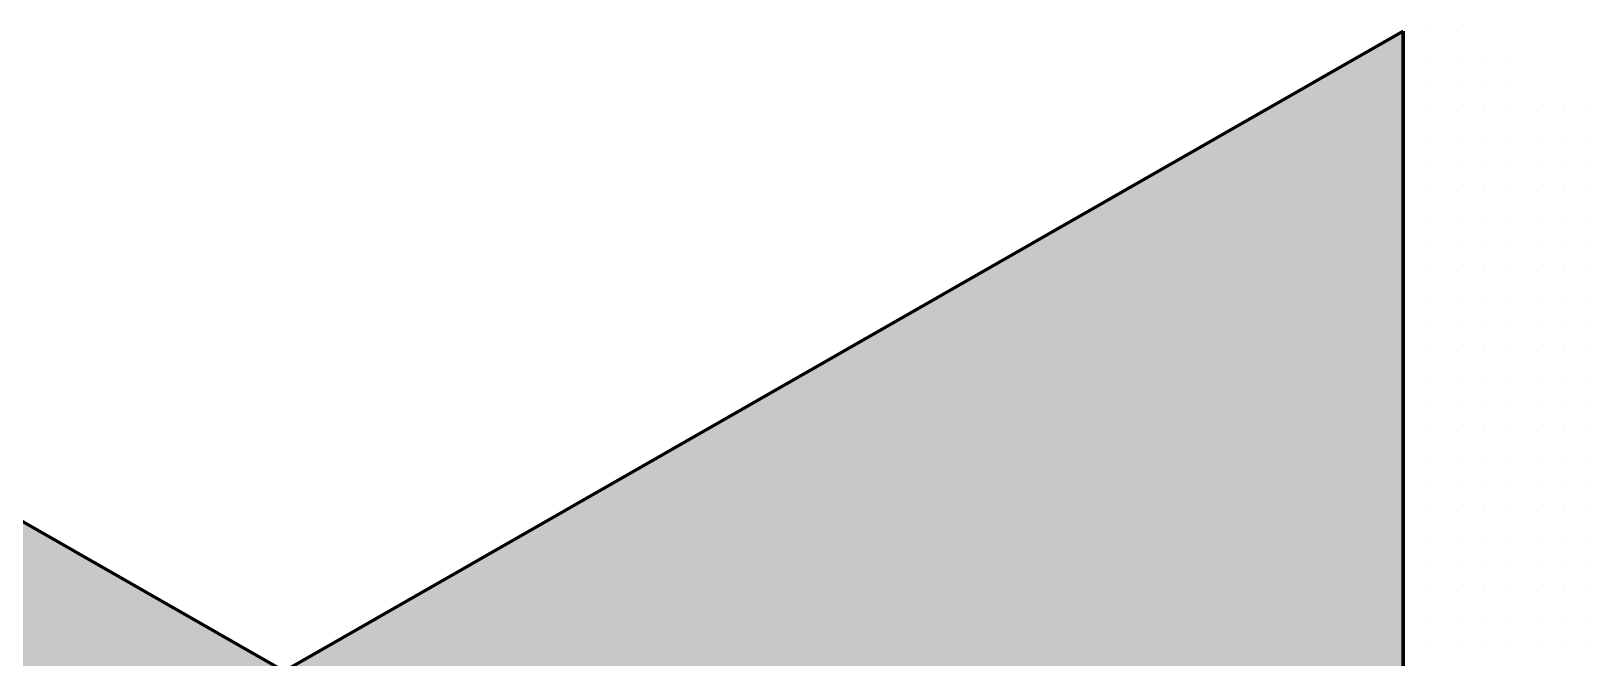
# Model space of a CAD drawing. Header units: inches. Extents: x 1 to 529, y -1 to 335.
# Drawn here: x 416.167 to 420.067, y 29.033 to 30.6 of the extents above; entities that cross this region are included whole.
import ezdxf

# ---------------------------------------------------------------- set-up
doc = ezdxf.new("R2010")
doc.units = ezdxf.units.IN
doc.layers.add('H', color=7, linetype='CONTINUOUS', lineweight=100)
doc.layers.add('P', color=250, linetype='CONTINUOUS', lineweight=100)

msp = doc.modelspace()

# ---------------------------------------------------------------- hatches: boundary and pattern name
at = {"layer": 'H', "linetype": 'CONTINUOUS'}
for points in [[(414, 30.6), (416.8, 29), (414, 29)], [(419.6, 30.6), (419.6, 29), (416.8, 29)]]:
    msp.add_hatch(color=0, dxfattribs=at).paths.add_polyline_path(points)

# ---------------------------------------------------------------- linework, layer by layer
at = {"layer": 'P', "color": 0, "linetype": 'CONTINUOUS'}
for points in [[(414, 30.6), (416.8, 29), (414, 29), (414, 30.6)], [(419.6, 30.6), (419.6, 29), (416.8, 29), (419.6, 30.6)], [(419.6667, 30.6), (419.6667, 30.6)], [(419.6667, 30.6), (419.6667, 30.6)], [(419.7333, 30.6), (419.7333, 30.6)], [(419.7333, 30.6), (419.7333, 30.6)], [(419.6667, 30.5333), (419.6667, 30.5333)], [(419.6667, 30.5333), (419.6667, 30.5333)], [(419.6667, 30.5333), (419.6667, 30.5333)], [(419.7333, 30.5333), (419.7333, 30.5333)], [(419.7333, 30.5333), (419.7333, 30.5333)], [(419.7333, 30.5333), (419.7333, 30.5333)], [(419.8, 30.5333), (419.8, 30.5333)], [(419.8, 30.5333), (419.8, 30.5333)], [(419.8, 30.5333), (419.8, 30.5333)], [(419.8667, 30.5333), (419.8667, 30.5333)], [(419.6667, 30.4667), (419.6667, 30.4667)], [(419.6667, 30.4667), (419.6667, 30.4667)], [(419.6667, 30.4667), (419.6667, 30.4667)], [(419.7333, 30.4667), (419.7333, 30.4667)], [(419.7333, 30.4667), (419.7333, 30.4667)], [(419.7333, 30.4667), (419.7333, 30.4667)], [(419.8, 30.4667), (419.8, 30.4667)], [(419.8, 30.4667), (419.8, 30.4667)], [(419.8, 30.4667), (419.8, 30.4667)], [(419.8667, 30.4667), (419.8667, 30.4667)], [(419.8667, 30.4667), (419.8667, 30.4667)], [(419.8667, 30.4667), (419.8667, 30.4667)], [(419.8667, 30.4667), (419.8667, 30.4667)], [(419.8667, 30.4667), (419.8667, 30.4667)], [(419.6667, 30.4), (419.6667, 30.4)], [(419.6667, 30.4), (419.6667, 30.4)], [(419.6667, 30.4), (419.6667, 30.4)], [(419.6667, 30.4), (419.6667, 30.4)], [(419.6667, 30.4), (419.6667, 30.4)], [(419.6667, 30.4), (419.6667, 30.4)], [(419.7333, 30.4), (419.7333, 30.4)], [(419.7333, 30.4), (419.7333, 30.4)], [(419.7333, 30.4), (419.7333, 30.4)], [(419.7333, 30.4), (419.7333, 30.4)], [(419.7333, 30.4), (419.7333, 30.4)], [(419.7333, 30.4), (419.7333, 30.4)], [(419.8, 30.4), (419.8, 30.4)], [(419.8, 30.4), (419.8, 30.4)], [(419.8, 30.4), (419.8, 30.4)], [(419.8, 30.4), (419.8, 30.4)], [(419.8, 30.4), (419.8, 30.4)], [(419.8, 30.4), (419.8, 30.4)], [(419.8667, 30.4), (419.8667, 30.4)], [(419.8667, 30.4), (419.8667, 30.4)], [(419.8667, 30.4), (419.8667, 30.4)], [(419.8667, 30.4), (419.8667, 30.4)], [(419.8667, 30.4), (419.8667, 30.4)], [(419.8667, 30.4), (419.8667, 30.4)], [(419.8667, 30.4), (419.8667, 30.4)], [(419.8667, 30.4), (419.8667, 30.4)], [(419.8667, 30.4), (419.8667, 30.4)], [(419.8667, 30.4), (419.8667, 30.4)], [(419.8667, 30.4), (419.8667, 30.4)], [(419.8667, 30.4), (419.8667, 30.4)], [(419.9333, 30.4), (419.9333, 30.4)], [(419.9333, 30.4), (419.9333, 30.4)], [(419.9333, 30.4), (419.9333, 30.4)], [(419.9333, 30.4), (419.9333, 30.4)], [(419.9333, 30.4), (419.9333, 30.4)], [(419.9333, 30.4), (419.9333, 30.4)], [(420, 30.4), (420, 30.4)], [(420, 30.4), (420, 30.4)], [(420, 30.4), (420, 30.4)], [(420, 30.4), (420, 30.4)], [(420, 30.4), (420, 30.4)], [(420, 30.4), (420, 30.4)], [(420, 30.4), (420, 30.4)], [(420, 30.4), (420, 30.4)], [(420.0667, 30.4), (420.0667, 30.4)], [(419.6667, 30.3333), (419.6667, 30.3333)], [(419.6667, 30.3333), (419.6667, 30.3333)], [(419.6667, 30.3333), (419.6667, 30.3333)], [(419.7333, 30.3333), (419.7333, 30.3333)], [(419.7333, 30.3333), (419.7333, 30.3333)], [(419.7333, 30.3333), (419.7333, 30.3333)], [(419.8, 30.3333), (419.8, 30.3333)], [(419.8, 30.3333), (419.8, 30.3333)], [(419.8, 30.3333), (419.8, 30.3333)], [(419.8667, 30.3333), (419.8667, 30.3333)], [(419.8667, 30.3333), (419.8667, 30.3333)], [(419.8667, 30.3333), (419.8667, 30.3333)], [(419.8667, 30.3333), (419.8667, 30.3333)], [(419.8667, 30.3333), (419.8667, 30.3333)], [(419.8667, 30.3333), (419.8667, 30.3333)], [(419.8667, 30.3333), (419.8667, 30.3333)], [(419.9333, 30.3333), (419.9333, 30.3333)], [(419.9333, 30.3333), (419.9333, 30.3333)], [(419.9333, 30.3333), (419.9333, 30.3333)], [(420, 30.3333), (420, 30.3333)], [(420, 30.3333), (420, 30.3333)], [(420, 30.3333), (420, 30.3333)], [(420, 30.3333), (420, 30.3333)], [(420, 30.3333), (420, 30.3333)], [(420, 30.3333), (420, 30.3333)], [(420.0667, 30.3333), (420.0667, 30.3333)], [(420.0667, 30.3333), (420.0667, 30.3333)], [(420.0667, 30.3333), (420.0667, 30.3333)], [(419.6667, 30.2667), (419.6667, 30.2667)], [(419.6667, 30.2667), (419.6667, 30.2667)], [(419.6667, 30.2667), (419.6667, 30.2667)], [(419.6667, 30.2667), (419.6667, 30.2667)], [(419.6667, 30.2667), (419.6667, 30.2667)], [(419.6667, 30.2667), (419.6667, 30.2667)], [(419.6667, 30.2667), (419.6667, 30.2667)], [(419.7333, 30.2667), (419.7333, 30.2667)], [(419.7333, 30.2667), (419.7333, 30.2667)], [(419.7333, 30.2667), (419.7333, 30.2667)], [(419.7333, 30.2667), (419.7333, 30.2667)], [(419.7333, 30.2667), (419.7333, 30.2667)], [(419.7333, 30.2667), (419.7333, 30.2667)], [(419.7333, 30.2667), (419.7333, 30.2667)], [(419.8, 30.2667), (419.8, 30.2667)], [(419.8, 30.2667), (419.8, 30.2667)], [(419.8, 30.2667), (419.8, 30.2667)], [(419.8, 30.2667), (419.8, 30.2667)], [(419.8, 30.2667), (419.8, 30.2667)], [(419.8, 30.2667), (419.8, 30.2667)], [(419.8, 30.2667), (419.8, 30.2667)], [(419.8667, 30.2667), (419.8667, 30.2667)], [(419.8667, 30.2667), (419.8667, 30.2667)], [(419.8667, 30.2667), (419.8667, 30.2667)], [(419.8667, 30.2667), (419.8667, 30.2667)], [(419.8667, 30.2667), (419.8667, 30.2667)], [(419.8667, 30.2667), (419.8667, 30.2667)], [(419.8667, 30.2667), (419.8667, 30.2667)], [(419.8667, 30.2667), (419.8667, 30.2667)], [(419.8667, 30.2667), (419.8667, 30.2667)], [(419.8667, 30.2667), (419.8667, 30.2667)], [(419.8667, 30.2667), (419.8667, 30.2667)], [(419.8667, 30.2667), (419.8667, 30.2667)], [(419.8667, 30.2667), (419.8667, 30.2667)], [(419.8667, 30.2667), (419.8667, 30.2667)], [(419.9333, 30.2667), (419.9333, 30.2667)], [(419.9333, 30.2667), (419.9333, 30.2667)], [(419.9333, 30.2667), (419.9333, 30.2667)], [(419.9333, 30.2667), (419.9333, 30.2667)], [(419.9333, 30.2667), (419.9333, 30.2667)], [(419.9333, 30.2667), (419.9333, 30.2667)], [(419.9333, 30.2667), (419.9333, 30.2667)], [(420, 30.2667), (420, 30.2667)], [(420, 30.2667), (420, 30.2667)], [(420, 30.2667), (420, 30.2667)], [(420, 30.2667), (420, 30.2667)], [(420, 30.2667), (420, 30.2667)], [(420, 30.2667), (420, 30.2667)], [(420, 30.2667), (420, 30.2667)], [(420, 30.2667), (420, 30.2667)], [(420, 30.2667), (420, 30.2667)], [(420, 30.2667), (420, 30.2667)], [(420, 30.2667), (420, 30.2667)], [(420, 30.2667), (420, 30.2667)], [(420, 30.2667), (420, 30.2667)], [(420, 30.2667), (420, 30.2667)], [(420.0667, 30.2667), (420.0667, 30.2667)], [(420.0667, 30.2667), (420.0667, 30.2667)], [(420.0667, 30.2667), (420.0667, 30.2667)], [(420.0667, 30.2667), (420.0667, 30.2667)], [(420.0667, 30.2667), (420.0667, 30.2667)], [(420.0667, 30.2667), (420.0667, 30.2667)], [(420.0667, 30.2667), (420.0667, 30.2667)], [(419.6667, 30.2), (419.6667, 30.2)], [(419.6667, 30.2), (419.6667, 30.2)], [(419.6667, 30.2), (419.6667, 30.2)], [(419.7333, 30.2), (419.7333, 30.2)], [(419.7333, 30.2), (419.7333, 30.2)], [(419.7333, 30.2), (419.7333, 30.2)], [(419.8, 30.2), (419.8, 30.2)], [(419.8, 30.2), (419.8, 30.2)], [(419.8, 30.2), (419.8, 30.2)], [(419.8667, 30.2), (419.8667, 30.2)], [(419.8667, 30.2), (419.8667, 30.2)], [(419.8667, 30.2), (419.8667, 30.2)], [(419.8667, 30.2), (419.8667, 30.2)], [(419.8667, 30.2), (419.8667, 30.2)], [(419.8667, 30.2), (419.8667, 30.2)], [(419.9333, 30.2), (419.9333, 30.2)], [(419.9333, 30.2), (419.9333, 30.2)], [(419.9333, 30.2), (419.9333, 30.2)], [(420, 30.2), (420, 30.2)], [(420, 30.2), (420, 30.2)], [(420, 30.2), (420, 30.2)], [(420, 30.2), (420, 30.2)], [(420, 30.2), (420, 30.2)], [(420, 30.2), (420, 30.2)], [(420.0667, 30.2), (420.0667, 30.2)], [(420.0667, 30.2), (420.0667, 30.2)], [(420.0667, 30.2), (420.0667, 30.2)], [(419.6667, 30.1333), (419.6667, 30.1333)], [(419.6667, 30.1333), (419.6667, 30.1333)], [(419.6667, 30.1333), (419.6667, 30.1333)], [(419.7333, 30.1333), (419.7333, 30.1333)], [(419.7333, 30.1333), (419.7333, 30.1333)], [(419.7333, 30.1333), (419.7333, 30.1333)], [(419.8, 30.1333), (419.8, 30.1333)], [(419.8, 30.1333), (419.8, 30.1333)], [(419.8, 30.1333), (419.8, 30.1333)], [(419.8667, 30.1333), (419.8667, 30.1333)], [(419.8667, 30.1333), (419.8667, 30.1333)], [(419.8667, 30.1333), (419.8667, 30.1333)], [(419.8667, 30.1333), (419.8667, 30.1333)], [(419.8667, 30.1333), (419.8667, 30.1333)], [(419.8667, 30.1333), (419.8667, 30.1333)], [(419.9333, 30.1333), (419.9333, 30.1333)], [(419.9333, 30.1333), (419.9333, 30.1333)], [(419.9333, 30.1333), (419.9333, 30.1333)], [(420, 30.1333), (420, 30.1333)], [(420, 30.1333), (420, 30.1333)], [(420, 30.1333), (420, 30.1333)], [(420, 30.1333), (420, 30.1333)], [(420, 30.1333), (420, 30.1333)], [(420, 30.1333), (420, 30.1333)], [(420.0667, 30.1333), (420.0667, 30.1333)], [(420.0667, 30.1333), (420.0667, 30.1333)], [(420.0667, 30.1333), (420.0667, 30.1333)], [(419.6667, 30.0667), (419.6667, 30.0667)], [(419.6667, 30.0667), (419.6667, 30.0667)], [(419.6667, 30.0667), (419.6667, 30.0667)], [(419.6667, 30.0667), (419.6667, 30.0667)], [(419.6667, 30.0667), (419.6667, 30.0667)], [(419.6667, 30.0667), (419.6667, 30.0667)], [(419.7333, 30.0667), (419.7333, 30.0667)], [(419.7333, 30.0667), (419.7333, 30.0667)], [(419.7333, 30.0667), (419.7333, 30.0667)], [(419.7333, 30.0667), (419.7333, 30.0667)], [(419.7333, 30.0667), (419.7333, 30.0667)], [(419.7333, 30.0667), (419.7333, 30.0667)], [(419.8, 30.0667), (419.8, 30.0667)], [(419.8, 30.0667), (419.8, 30.0667)], [(419.8, 30.0667), (419.8, 30.0667)], [(419.8, 30.0667), (419.8, 30.0667)], [(419.8, 30.0667), (419.8, 30.0667)], [(419.8, 30.0667), (419.8, 30.0667)], [(419.8667, 30.0667), (419.8667, 30.0667)], [(419.8667, 30.0667), (419.8667, 30.0667)], [(419.8667, 30.0667), (419.8667, 30.0667)], [(419.8667, 30.0667), (419.8667, 30.0667)], [(419.8667, 30.0667), (419.8667, 30.0667)], [(419.8667, 30.0667), (419.8667, 30.0667)], [(419.8667, 30.0667), (419.8667, 30.0667)], [(419.8667, 30.0667), (419.8667, 30.0667)], [(419.8667, 30.0667), (419.8667, 30.0667)], [(419.8667, 30.0667), (419.8667, 30.0667)], [(419.8667, 30.0667), (419.8667, 30.0667)], [(419.8667, 30.0667), (419.8667, 30.0667)], [(419.9333, 30.0667), (419.9333, 30.0667)], [(419.9333, 30.0667), (419.9333, 30.0667)], [(419.9333, 30.0667), (419.9333, 30.0667)], [(419.9333, 30.0667), (419.9333, 30.0667)], [(419.9333, 30.0667), (419.9333, 30.0667)], [(419.9333, 30.0667), (419.9333, 30.0667)], [(420, 30.0667), (420, 30.0667)], [(420, 30.0667), (420, 30.0667)], [(420, 30.0667), (420, 30.0667)], [(420, 30.0667), (420, 30.0667)], [(420, 30.0667), (420, 30.0667)], [(420, 30.0667), (420, 30.0667)], [(420, 30.0667), (420, 30.0667)], [(420, 30.0667), (420, 30.0667)], [(420, 30.0667), (420, 30.0667)], [(420, 30.0667), (420, 30.0667)], [(420, 30.0667), (420, 30.0667)], [(420, 30.0667), (420, 30.0667)], [(420.0667, 30.0667), (420.0667, 30.0667)], [(420.0667, 30.0667), (420.0667, 30.0667)], [(420.0667, 30.0667), (420.0667, 30.0667)], [(420.0667, 30.0667), (420.0667, 30.0667)], [(420.0667, 30.0667), (420.0667, 30.0667)], [(420.0667, 30.0667), (420.0667, 30.0667)], [(419.6667, 30), (419.6667, 30)], [(419.6667, 30), (419.6667, 30)], [(419.6667, 30), (419.6667, 30)], [(419.7333, 30), (419.7333, 30)], [(419.7333, 30), (419.7333, 30)], [(419.7333, 30), (419.7333, 30)], [(419.8, 30), (419.8, 30)], [(419.8, 30), (419.8, 30)], [(419.8, 30), (419.8, 30)], [(419.8667, 30), (419.8667, 30)], [(419.8667, 30), (419.8667, 30)], [(419.8667, 30), (419.8667, 30)], [(419.8667, 30), (419.8667, 30)], [(419.8667, 30), (419.8667, 30)], [(419.8667, 30), (419.8667, 30)], [(419.9333, 30), (419.9333, 30)], [(419.9333, 30), (419.9333, 30)], [(419.9333, 30), (419.9333, 30)], [(420, 30), (420, 30)], [(420, 30), (420, 30)], [(420, 30), (420, 30)], [(420, 30), (420, 30)], [(420, 30), (420, 30)], [(420, 30), (420, 30)], [(420.0667, 30), (420.0667, 30)], [(420.0667, 30), (420.0667, 30)], [(420.0667, 30), (420.0667, 30)], [(419.6667, 29.9333), (419.6667, 29.9333)], [(419.6667, 29.9333), (419.6667, 29.9333)], [(419.6667, 29.9333), (419.6667, 29.9333)], [(419.6667, 29.9333), (419.6667, 29.9333)], [(419.6667, 29.9333), (419.6667, 29.9333)], [(419.6667, 29.9333), (419.6667, 29.9333)], [(419.6667, 29.9333), (419.6667, 29.9333)], [(419.7333, 29.9333), (419.7333, 29.9333)], [(419.7333, 29.9333), (419.7333, 29.9333)], [(419.7333, 29.9333), (419.7333, 29.9333)], [(419.7333, 29.9333), (419.7333, 29.9333)], [(419.7333, 29.9333), (419.7333, 29.9333)], [(419.7333, 29.9333), (419.7333, 29.9333)], [(419.7333, 29.9333), (419.7333, 29.9333)], [(419.8, 29.9333), (419.8, 29.9333)], [(419.8, 29.9333), (419.8, 29.9333)], [(419.8, 29.9333), (419.8, 29.9333)], [(419.8, 29.9333), (419.8, 29.9333)], [(419.8, 29.9333), (419.8, 29.9333)], [(419.8, 29.9333), (419.8, 29.9333)], [(419.8, 29.9333), (419.8, 29.9333)], [(419.8667, 29.9333), (419.8667, 29.9333)], [(419.8667, 29.9333), (419.8667, 29.9333)], [(419.8667, 29.9333), (419.8667, 29.9333)], [(419.8667, 29.9333), (419.8667, 29.9333)], [(419.8667, 29.9333), (419.8667, 29.9333)], [(419.8667, 29.9333), (419.8667, 29.9333)], [(419.8667, 29.9333), (419.8667, 29.9333)], [(419.8667, 29.9333), (419.8667, 29.9333)], [(419.8667, 29.9333), (419.8667, 29.9333)], [(419.8667, 29.9333), (419.8667, 29.9333)], [(419.8667, 29.9333), (419.8667, 29.9333)], [(419.8667, 29.9333), (419.8667, 29.9333)], [(419.8667, 29.9333), (419.8667, 29.9333)], [(419.8667, 29.9333), (419.8667, 29.9333)], [(419.9333, 29.9333), (419.9333, 29.9333)], [(419.9333, 29.9333), (419.9333, 29.9333)], [(419.9333, 29.9333), (419.9333, 29.9333)], [(419.9333, 29.9333), (419.9333, 29.9333)], [(419.9333, 29.9333), (419.9333, 29.9333)], [(419.9333, 29.9333), (419.9333, 29.9333)], [(419.9333, 29.9333), (419.9333, 29.9333)], [(420, 29.9333), (420, 29.9333)], [(420, 29.9333), (420, 29.9333)], [(420, 29.9333), (420, 29.9333)], [(420, 29.9333), (420, 29.9333)], [(420, 29.9333), (420, 29.9333)], [(420, 29.9333), (420, 29.9333)], [(420, 29.9333), (420, 29.9333)], [(420, 29.9333), (420, 29.9333)], [(420, 29.9333), (420, 29.9333)], [(420, 29.9333), (420, 29.9333)], [(420, 29.9333), (420, 29.9333)], [(420, 29.9333), (420, 29.9333)], [(420, 29.9333), (420, 29.9333)], [(420, 29.9333), (420, 29.9333)], [(420.0667, 29.9333), (420.0667, 29.9333)], [(420.0667, 29.9333), (420.0667, 29.9333)], [(420.0667, 29.9333), (420.0667, 29.9333)], [(420.0667, 29.9333), (420.0667, 29.9333)], [(420.0667, 29.9333), (420.0667, 29.9333)], [(420.0667, 29.9333), (420.0667, 29.9333)], [(420.0667, 29.9333), (420.0667, 29.9333)], [(419.6667, 29.8667), (419.6667, 29.8667)], [(419.6667, 29.8667), (419.6667, 29.8667)], [(419.6667, 29.8667), (419.6667, 29.8667)], [(419.7333, 29.8667), (419.7333, 29.8667)], [(419.7333, 29.8667), (419.7333, 29.8667)], [(419.7333, 29.8667), (419.7333, 29.8667)], [(419.8, 29.8667), (419.8, 29.8667)], [(419.8, 29.8667), (419.8, 29.8667)], [(419.8, 29.8667), (419.8, 29.8667)], [(419.8667, 29.8667), (419.8667, 29.8667)], [(419.8667, 29.8667), (419.8667, 29.8667)], [(419.8667, 29.8667), (419.8667, 29.8667)], [(419.8667, 29.8667), (419.8667, 29.8667)], [(419.8667, 29.8667), (419.8667, 29.8667)], [(419.8667, 29.8667), (419.8667, 29.8667)], [(419.9333, 29.8667), (419.9333, 29.8667)], [(419.9333, 29.8667), (419.9333, 29.8667)], [(419.9333, 29.8667), (419.9333, 29.8667)], [(420, 29.8667), (420, 29.8667)], [(420, 29.8667), (420, 29.8667)], [(420, 29.8667), (420, 29.8667)], [(420, 29.8667), (420, 29.8667)], [(420, 29.8667), (420, 29.8667)], [(420, 29.8667), (420, 29.8667)], [(420.0667, 29.8667), (420.0667, 29.8667)], [(420.0667, 29.8667), (420.0667, 29.8667)], [(420.0667, 29.8667), (420.0667, 29.8667)], [(419.6667, 29.8), (419.6667, 29.8)], [(419.6667, 29.8), (419.6667, 29.8)], [(419.6667, 29.8), (419.6667, 29.8)], [(419.7333, 29.8), (419.7333, 29.8)], [(419.7333, 29.8), (419.7333, 29.8)], [(419.7333, 29.8), (419.7333, 29.8)], [(419.8, 29.8), (419.8, 29.8)], [(419.8, 29.8), (419.8, 29.8)], [(419.8, 29.8), (419.8, 29.8)], [(419.8667, 29.8), (419.8667, 29.8)], [(419.8667, 29.8), (419.8667, 29.8)], [(419.8667, 29.8), (419.8667, 29.8)], [(419.8667, 29.8), (419.8667, 29.8)], [(419.8667, 29.8), (419.8667, 29.8)], [(419.8667, 29.8), (419.8667, 29.8)], [(419.9333, 29.8), (419.9333, 29.8)], [(419.9333, 29.8), (419.9333, 29.8)], [(419.9333, 29.8), (419.9333, 29.8)], [(420, 29.8), (420, 29.8)], [(420, 29.8), (420, 29.8)], [(420, 29.8), (420, 29.8)], [(420, 29.8), (420, 29.8)], [(420, 29.8), (420, 29.8)], [(420, 29.8), (420, 29.8)], [(420.0667, 29.8), (420.0667, 29.8)], [(420.0667, 29.8), (420.0667, 29.8)], [(420.0667, 29.8), (420.0667, 29.8)], [(419.6667, 29.7333), (419.6667, 29.7333)], [(419.6667, 29.7333), (419.6667, 29.7333)], [(419.6667, 29.7333), (419.6667, 29.7333)], [(419.6667, 29.7333), (419.6667, 29.7333)], [(419.6667, 29.7333), (419.6667, 29.7333)], [(419.6667, 29.7333), (419.6667, 29.7333)], [(419.7333, 29.7333), (419.7333, 29.7333)], [(419.7333, 29.7333), (419.7333, 29.7333)], [(419.7333, 29.7333), (419.7333, 29.7333)], [(419.7333, 29.7333), (419.7333, 29.7333)], [(419.7333, 29.7333), (419.7333, 29.7333)], [(419.7333, 29.7333), (419.7333, 29.7333)], [(419.8, 29.7333), (419.8, 29.7333)], [(419.8, 29.7333), (419.8, 29.7333)], [(419.8, 29.7333), (419.8, 29.7333)], [(419.8, 29.7333), (419.8, 29.7333)], [(419.8, 29.7333), (419.8, 29.7333)], [(419.8, 29.7333), (419.8, 29.7333)], [(419.8667, 29.7333), (419.8667, 29.7333)], [(419.8667, 29.7333), (419.8667, 29.7333)], [(419.8667, 29.7333), (419.8667, 29.7333)], [(419.8667, 29.7333), (419.8667, 29.7333)], [(419.8667, 29.7333), (419.8667, 29.7333)], [(419.8667, 29.7333), (419.8667, 29.7333)], [(419.8667, 29.7333), (419.8667, 29.7333)], [(419.8667, 29.7333), (419.8667, 29.7333)], [(419.8667, 29.7333), (419.8667, 29.7333)], [(419.8667, 29.7333), (419.8667, 29.7333)], [(419.8667, 29.7333), (419.8667, 29.7333)], [(419.8667, 29.7333), (419.8667, 29.7333)], [(419.9333, 29.7333), (419.9333, 29.7333)], [(419.9333, 29.7333), (419.9333, 29.7333)], [(419.9333, 29.7333), (419.9333, 29.7333)], [(419.9333, 29.7333), (419.9333, 29.7333)], [(419.9333, 29.7333), (419.9333, 29.7333)], [(419.9333, 29.7333), (419.9333, 29.7333)], [(420, 29.7333), (420, 29.7333)], [(420, 29.7333), (420, 29.7333)], [(420, 29.7333), (420, 29.7333)], [(420, 29.7333), (420, 29.7333)], [(420, 29.7333), (420, 29.7333)], [(420, 29.7333), (420, 29.7333)], [(420, 29.7333), (420, 29.7333)], [(420, 29.7333), (420, 29.7333)], [(420, 29.7333), (420, 29.7333)], [(420, 29.7333), (420, 29.7333)], [(420, 29.7333), (420, 29.7333)], [(420, 29.7333), (420, 29.7333)], [(420.0667, 29.7333), (420.0667, 29.7333)], [(420.0667, 29.7333), (420.0667, 29.7333)], [(420.0667, 29.7333), (420.0667, 29.7333)], [(420.0667, 29.7333), (420.0667, 29.7333)], [(420.0667, 29.7333), (420.0667, 29.7333)], [(420.0667, 29.7333), (420.0667, 29.7333)], [(419.6667, 29.6667), (419.6667, 29.6667)], [(419.6667, 29.6667), (419.6667, 29.6667)], [(419.6667, 29.6667), (419.6667, 29.6667)], [(419.7333, 29.6667), (419.7333, 29.6667)], [(419.7333, 29.6667), (419.7333, 29.6667)], [(419.7333, 29.6667), (419.7333, 29.6667)], [(419.8, 29.6667), (419.8, 29.6667)], [(419.8, 29.6667), (419.8, 29.6667)], [(419.8, 29.6667), (419.8, 29.6667)], [(419.8667, 29.6667), (419.8667, 29.6667)], [(419.8667, 29.6667), (419.8667, 29.6667)], [(419.8667, 29.6667), (419.8667, 29.6667)], [(419.8667, 29.6667), (419.8667, 29.6667)], [(419.8667, 29.6667), (419.8667, 29.6667)], [(419.8667, 29.6667), (419.8667, 29.6667)], [(419.9333, 29.6667), (419.9333, 29.6667)], [(419.9333, 29.6667), (419.9333, 29.6667)], [(419.9333, 29.6667), (419.9333, 29.6667)], [(420, 29.6667), (420, 29.6667)], [(420, 29.6667), (420, 29.6667)], [(420, 29.6667), (420, 29.6667)], [(420, 29.6667), (420, 29.6667)], [(420, 29.6667), (420, 29.6667)], [(420, 29.6667), (420, 29.6667)], [(420.0667, 29.6667), (420.0667, 29.6667)], [(420.0667, 29.6667), (420.0667, 29.6667)], [(420.0667, 29.6667), (420.0667, 29.6667)], [(419.6667, 29.6), (419.6667, 29.6)], [(419.6667, 29.6), (419.6667, 29.6)], [(419.6667, 29.6), (419.6667, 29.6)], [(419.6667, 29.6), (419.6667, 29.6)], [(419.6667, 29.6), (419.6667, 29.6)], [(419.6667, 29.6), (419.6667, 29.6)], [(419.7333, 29.6), (419.7333, 29.6)], [(419.7333, 29.6), (419.7333, 29.6)], [(419.7333, 29.6), (419.7333, 29.6)], [(419.7333, 29.6), (419.7333, 29.6)], [(419.7333, 29.6), (419.7333, 29.6)], [(419.7333, 29.6), (419.7333, 29.6)], [(419.8, 29.6), (419.8, 29.6)], [(419.8, 29.6), (419.8, 29.6)], [(419.8, 29.6), (419.8, 29.6)], [(419.8, 29.6), (419.8, 29.6)], [(419.8, 29.6), (419.8, 29.6)], [(419.8, 29.6), (419.8, 29.6)], [(419.8667, 29.6), (419.8667, 29.6)], [(419.8667, 29.6), (419.8667, 29.6)], [(419.8667, 29.6), (419.8667, 29.6)], [(419.8667, 29.6), (419.8667, 29.6)], [(419.8667, 29.6), (419.8667, 29.6)], [(419.8667, 29.6), (419.8667, 29.6)], [(419.8667, 29.6), (419.8667, 29.6)], [(419.8667, 29.6), (419.8667, 29.6)], [(419.8667, 29.6), (419.8667, 29.6)], [(419.8667, 29.6), (419.8667, 29.6)], [(419.8667, 29.6), (419.8667, 29.6)], [(419.8667, 29.6), (419.8667, 29.6)], [(419.9333, 29.6), (419.9333, 29.6)], [(419.9333, 29.6), (419.9333, 29.6)], [(419.9333, 29.6), (419.9333, 29.6)], [(419.9333, 29.6), (419.9333, 29.6)], [(419.9333, 29.6), (419.9333, 29.6)], [(419.9333, 29.6), (419.9333, 29.6)], [(420, 29.6), (420, 29.6)], [(420, 29.6), (420, 29.6)], [(420, 29.6), (420, 29.6)], [(420, 29.6), (420, 29.6)], [(420, 29.6), (420, 29.6)], [(420, 29.6), (420, 29.6)], [(420, 29.6), (420, 29.6)], [(420, 29.6), (420, 29.6)], [(420, 29.6), (420, 29.6)], [(420, 29.6), (420, 29.6)], [(420, 29.6), (420, 29.6)], [(420, 29.6), (420, 29.6)], [(420.0667, 29.6), (420.0667, 29.6)], [(420.0667, 29.6), (420.0667, 29.6)], [(420.0667, 29.6), (420.0667, 29.6)], [(420.0667, 29.6), (420.0667, 29.6)], [(420.0667, 29.6), (420.0667, 29.6)], [(420.0667, 29.6), (420.0667, 29.6)], [(419.6667, 29.5333), (419.6667, 29.5333)], [(419.6667, 29.5333), (419.6667, 29.5333)], [(419.6667, 29.5333), (419.6667, 29.5333)], [(419.6667, 29.5333), (419.6667, 29.5333)], [(419.7333, 29.5333), (419.7333, 29.5333)], [(419.7333, 29.5333), (419.7333, 29.5333)], [(419.7333, 29.5333), (419.7333, 29.5333)], [(419.7333, 29.5333), (419.7333, 29.5333)], [(419.8, 29.5333), (419.8, 29.5333)], [(419.8, 29.5333), (419.8, 29.5333)], [(419.8, 29.5333), (419.8, 29.5333)], [(419.8, 29.5333), (419.8, 29.5333)], [(419.8667, 29.5333), (419.8667, 29.5333)], [(419.8667, 29.5333), (419.8667, 29.5333)], [(419.8667, 29.5333), (419.8667, 29.5333)], [(419.8667, 29.5333), (419.8667, 29.5333)], [(419.8667, 29.5333), (419.8667, 29.5333)], [(419.8667, 29.5333), (419.8667, 29.5333)], [(419.8667, 29.5333), (419.8667, 29.5333)], [(419.8667, 29.5333), (419.8667, 29.5333)], [(419.9333, 29.5333), (419.9333, 29.5333)], [(419.9333, 29.5333), (419.9333, 29.5333)], [(419.9333, 29.5333), (419.9333, 29.5333)], [(419.9333, 29.5333), (419.9333, 29.5333)], [(420, 29.5333), (420, 29.5333)], [(420, 29.5333), (420, 29.5333)], [(420, 29.5333), (420, 29.5333)], [(420, 29.5333), (420, 29.5333)], [(420, 29.5333), (420, 29.5333)], [(420, 29.5333), (420, 29.5333)], [(420, 29.5333), (420, 29.5333)], [(420, 29.5333), (420, 29.5333)], [(420.0667, 29.5333), (420.0667, 29.5333)], [(420.0667, 29.5333), (420.0667, 29.5333)], [(420.0667, 29.5333), (420.0667, 29.5333)], [(420.0667, 29.5333), (420.0667, 29.5333)], [(419.6667, 29.4667), (419.6667, 29.4667)], [(419.6667, 29.4667), (419.6667, 29.4667)], [(419.6667, 29.4667), (419.6667, 29.4667)], [(419.7333, 29.4667), (419.7333, 29.4667)], [(419.7333, 29.4667), (419.7333, 29.4667)], [(419.7333, 29.4667), (419.7333, 29.4667)], [(419.8, 29.4667), (419.8, 29.4667)], [(419.8, 29.4667), (419.8, 29.4667)], [(419.8, 29.4667), (419.8, 29.4667)], [(419.8667, 29.4667), (419.8667, 29.4667)], [(419.8667, 29.4667), (419.8667, 29.4667)], [(419.8667, 29.4667), (419.8667, 29.4667)], [(419.8667, 29.4667), (419.8667, 29.4667)], [(419.8667, 29.4667), (419.8667, 29.4667)], [(419.8667, 29.4667), (419.8667, 29.4667)], [(419.9333, 29.4667), (419.9333, 29.4667)], [(419.9333, 29.4667), (419.9333, 29.4667)], [(419.9333, 29.4667), (419.9333, 29.4667)], [(420, 29.4667), (420, 29.4667)], [(420, 29.4667), (420, 29.4667)], [(420, 29.4667), (420, 29.4667)], [(420, 29.4667), (420, 29.4667)], [(420, 29.4667), (420, 29.4667)], [(420, 29.4667), (420, 29.4667)], [(420.0667, 29.4667), (420.0667, 29.4667)], [(420.0667, 29.4667), (420.0667, 29.4667)], [(420.0667, 29.4667), (420.0667, 29.4667)], [(419.6667, 29.4), (419.6667, 29.4)], [(419.6667, 29.4), (419.6667, 29.4)], [(419.6667, 29.4), (419.6667, 29.4)], [(419.6667, 29.4), (419.6667, 29.4)], [(419.6667, 29.4), (419.6667, 29.4)], [(419.6667, 29.4), (419.6667, 29.4)], [(419.7333, 29.4), (419.7333, 29.4)], [(419.7333, 29.4), (419.7333, 29.4)], [(419.7333, 29.4), (419.7333, 29.4)], [(419.7333, 29.4), (419.7333, 29.4)], [(419.7333, 29.4), (419.7333, 29.4)], [(419.7333, 29.4), (419.7333, 29.4)], [(419.8, 29.4), (419.8, 29.4)], [(419.8, 29.4), (419.8, 29.4)], [(419.8, 29.4), (419.8, 29.4)], [(419.8, 29.4), (419.8, 29.4)], [(419.8, 29.4), (419.8, 29.4)], [(419.8, 29.4), (419.8, 29.4)], [(419.8667, 29.4), (419.8667, 29.4)], [(419.8667, 29.4), (419.8667, 29.4)], [(419.8667, 29.4), (419.8667, 29.4)], [(419.8667, 29.4), (419.8667, 29.4)], [(419.8667, 29.4), (419.8667, 29.4)], [(419.8667, 29.4), (419.8667, 29.4)], [(419.8667, 29.4), (419.8667, 29.4)], [(419.8667, 29.4), (419.8667, 29.4)], [(419.8667, 29.4), (419.8667, 29.4)], [(419.8667, 29.4), (419.8667, 29.4)], [(419.8667, 29.4), (419.8667, 29.4)], [(419.8667, 29.4), (419.8667, 29.4)], [(419.9333, 29.4), (419.9333, 29.4)], [(419.9333, 29.4), (419.9333, 29.4)], [(419.9333, 29.4), (419.9333, 29.4)], [(419.9333, 29.4), (419.9333, 29.4)], [(419.9333, 29.4), (419.9333, 29.4)], [(419.9333, 29.4), (419.9333, 29.4)], [(420, 29.4), (420, 29.4)], [(420, 29.4), (420, 29.4)], [(420, 29.4), (420, 29.4)], [(420, 29.4), (420, 29.4)], [(420, 29.4), (420, 29.4)], [(420, 29.4), (420, 29.4)], [(420, 29.4), (420, 29.4)], [(420, 29.4), (420, 29.4)], [(420, 29.4), (420, 29.4)], [(420, 29.4), (420, 29.4)], [(420, 29.4), (420, 29.4)], [(420, 29.4), (420, 29.4)], [(420.0667, 29.4), (420.0667, 29.4)], [(420.0667, 29.4), (420.0667, 29.4)], [(420.0667, 29.4), (420.0667, 29.4)], [(420.0667, 29.4), (420.0667, 29.4)], [(420.0667, 29.4), (420.0667, 29.4)], [(420.0667, 29.4), (420.0667, 29.4)], [(419.6667, 29.3333), (419.6667, 29.3333)], [(419.6667, 29.3333), (419.6667, 29.3333)], [(419.6667, 29.3333), (419.6667, 29.3333)], [(419.7333, 29.3333), (419.7333, 29.3333)], [(419.7333, 29.3333), (419.7333, 29.3333)], [(419.7333, 29.3333), (419.7333, 29.3333)], [(419.8, 29.3333), (419.8, 29.3333)], [(419.8, 29.3333), (419.8, 29.3333)], [(419.8, 29.3333), (419.8, 29.3333)], [(419.8667, 29.3333), (419.8667, 29.3333)], [(419.8667, 29.3333), (419.8667, 29.3333)], [(419.8667, 29.3333), (419.8667, 29.3333)], [(419.8667, 29.3333), (419.8667, 29.3333)], [(419.8667, 29.3333), (419.8667, 29.3333)], [(419.8667, 29.3333), (419.8667, 29.3333)], [(419.9333, 29.3333), (419.9333, 29.3333)], [(419.9333, 29.3333), (419.9333, 29.3333)], [(419.9333, 29.3333), (419.9333, 29.3333)], [(420, 29.3333), (420, 29.3333)], [(420, 29.3333), (420, 29.3333)], [(420, 29.3333), (420, 29.3333)], [(420, 29.3333), (420, 29.3333)], [(420, 29.3333), (420, 29.3333)], [(420, 29.3333), (420, 29.3333)], [(420.0667, 29.3333), (420.0667, 29.3333)], [(420.0667, 29.3333), (420.0667, 29.3333)], [(420.0667, 29.3333), (420.0667, 29.3333)], [(419.6667, 29.2667), (419.6667, 29.2667)], [(419.6667, 29.2667), (419.6667, 29.2667)], [(419.6667, 29.2667), (419.6667, 29.2667)], [(419.7333, 29.2667), (419.7333, 29.2667)], [(419.7333, 29.2667), (419.7333, 29.2667)], [(419.7333, 29.2667), (419.7333, 29.2667)], [(419.8, 29.2667), (419.8, 29.2667)], [(419.8, 29.2667), (419.8, 29.2667)], [(419.8, 29.2667), (419.8, 29.2667)], [(419.8667, 29.2667), (419.8667, 29.2667)], [(419.8667, 29.2667), (419.8667, 29.2667)], [(419.8667, 29.2667), (419.8667, 29.2667)], [(419.8667, 29.2667), (419.8667, 29.2667)], [(419.8667, 29.2667), (419.8667, 29.2667)], [(419.8667, 29.2667), (419.8667, 29.2667)], [(419.9333, 29.2667), (419.9333, 29.2667)], [(419.9333, 29.2667), (419.9333, 29.2667)], [(419.9333, 29.2667), (419.9333, 29.2667)], [(420, 29.2667), (420, 29.2667)], [(420, 29.2667), (420, 29.2667)], [(420, 29.2667), (420, 29.2667)], [(420, 29.2667), (420, 29.2667)], [(420, 29.2667), (420, 29.2667)], [(420, 29.2667), (420, 29.2667)], [(420.0667, 29.2667), (420.0667, 29.2667)], [(420.0667, 29.2667), (420.0667, 29.2667)], [(420.0667, 29.2667), (420.0667, 29.2667)], [(419.6667, 29.2), (419.6667, 29.2)], [(419.6667, 29.2), (419.6667, 29.2)], [(419.6667, 29.2), (419.6667, 29.2)], [(419.6667, 29.2), (419.6667, 29.2)], [(419.6667, 29.2), (419.6667, 29.2)], [(419.6667, 29.2), (419.6667, 29.2)], [(419.6667, 29.2), (419.6667, 29.2)], [(419.7333, 29.2), (419.7333, 29.2)], [(419.7333, 29.2), (419.7333, 29.2)], [(419.7333, 29.2), (419.7333, 29.2)], [(419.7333, 29.2), (419.7333, 29.2)], [(419.7333, 29.2), (419.7333, 29.2)], [(419.7333, 29.2), (419.7333, 29.2)], [(419.7333, 29.2), (419.7333, 29.2)], [(419.7333, 29.2), (419.7333, 29.2)], [(419.8, 29.2), (419.8, 29.2)], [(419.8, 29.2), (419.8, 29.2)], [(419.8, 29.2), (419.8, 29.2)], [(419.8, 29.2), (419.8, 29.2)], [(419.8, 29.2), (419.8, 29.2)], [(419.8, 29.2), (419.8, 29.2)], [(419.8, 29.2), (419.8, 29.2)], [(419.8667, 29.2), (419.8667, 29.2)], [(419.8667, 29.2), (419.8667, 29.2)], [(419.8667, 29.2), (419.8667, 29.2)], [(419.8667, 29.2), (419.8667, 29.2)], [(419.8667, 29.2), (419.8667, 29.2)], [(419.8667, 29.2), (419.8667, 29.2)], [(419.8667, 29.2), (419.8667, 29.2)], [(419.8667, 29.2), (419.8667, 29.2)], [(419.8667, 29.2), (419.8667, 29.2)], [(419.8667, 29.2), (419.8667, 29.2)], [(419.8667, 29.2), (419.8667, 29.2)], [(419.8667, 29.2), (419.8667, 29.2)], [(419.8667, 29.2), (419.8667, 29.2)], [(419.8667, 29.2), (419.8667, 29.2)], [(419.9333, 29.2), (419.9333, 29.2)], [(419.9333, 29.2), (419.9333, 29.2)], [(419.9333, 29.2), (419.9333, 29.2)], [(419.9333, 29.2), (419.9333, 29.2)], [(419.9333, 29.2), (419.9333, 29.2)], [(419.9333, 29.2), (419.9333, 29.2)], [(419.9333, 29.2), (419.9333, 29.2)], [(420, 29.2), (420, 29.2)], [(420, 29.2), (420, 29.2)], [(420, 29.2), (420, 29.2)], [(420, 29.2), (420, 29.2)], [(420, 29.2), (420, 29.2)], [(420, 29.2), (420, 29.2)], [(420, 29.2), (420, 29.2)], [(420, 29.2), (420, 29.2)], [(420, 29.2), (420, 29.2)], [(420, 29.2), (420, 29.2)], [(420, 29.2), (420, 29.2)], [(420, 29.2), (420, 29.2)], [(420, 29.2), (420, 29.2)], [(420, 29.2), (420, 29.2)], [(420.0667, 29.2), (420.0667, 29.2)], [(420.0667, 29.2), (420.0667, 29.2)], [(420.0667, 29.2), (420.0667, 29.2)], [(420.0667, 29.2), (420.0667, 29.2)], [(420.0667, 29.2), (420.0667, 29.2)], [(420.0667, 29.2), (420.0667, 29.2)], [(420.0667, 29.2), (420.0667, 29.2)], [(419.6667, 29.1333), (419.6667, 29.1333)], [(419.6667, 29.1333), (419.6667, 29.1333)], [(419.6667, 29.1333), (419.6667, 29.1333)], [(419.7333, 29.1333), (419.7333, 29.1333)], [(419.7333, 29.1333), (419.7333, 29.1333)], [(419.7333, 29.1333), (419.7333, 29.1333)], [(419.8, 29.1333), (419.8, 29.1333)], [(419.8, 29.1333), (419.8, 29.1333)], [(419.8, 29.1333), (419.8, 29.1333)], [(419.8667, 29.1333), (419.8667, 29.1333)], [(419.8667, 29.1333), (419.8667, 29.1333)], [(419.8667, 29.1333), (419.8667, 29.1333)], [(419.8667, 29.1333), (419.8667, 29.1333)], [(419.8667, 29.1333), (419.8667, 29.1333)], [(419.8667, 29.1333), (419.8667, 29.1333)], [(419.9333, 29.1333), (419.9333, 29.1333)], [(419.9333, 29.1333), (419.9333, 29.1333)], [(419.9333, 29.1333), (419.9333, 29.1333)], [(419.9333, 29.1333), (419.9333, 29.1333)], [(420, 29.1333), (420, 29.1333)], [(420, 29.1333), (420, 29.1333)], [(420, 29.1333), (420, 29.1333)], [(420, 29.1333), (420, 29.1333)], [(420, 29.1333), (420, 29.1333)], [(420, 29.1333), (420, 29.1333)], [(420.0667, 29.1333), (420.0667, 29.1333)], [(420.0667, 29.1333), (420.0667, 29.1333)], [(420.0667, 29.1333), (420.0667, 29.1333)], [(419.6667, 29.0667), (419.6667, 29.0667)], [(419.6667, 29.0667), (419.6667, 29.0667)], [(419.6667, 29.0667), (419.6667, 29.0667)], [(419.6667, 29.0667), (419.6667, 29.0667)], [(419.6667, 29.0667), (419.6667, 29.0667)], [(419.6667, 29.0667), (419.6667, 29.0667)], [(419.7333, 29.0667), (419.7333, 29.0667)], [(419.7333, 29.0667), (419.7333, 29.0667)], [(419.7333, 29.0667), (419.7333, 29.0667)], [(419.7333, 29.0667), (419.7333, 29.0667)], [(419.7333, 29.0667), (419.7333, 29.0667)], [(419.7333, 29.0667), (419.7333, 29.0667)], [(419.8, 29.0667), (419.8, 29.0667)], [(419.8, 29.0667), (419.8, 29.0667)], [(419.8, 29.0667), (419.8, 29.0667)], [(419.8, 29.0667), (419.8, 29.0667)], [(419.8, 29.0667), (419.8, 29.0667)], [(419.8, 29.0667), (419.8, 29.0667)], [(419.8667, 29.0667), (419.8667, 29.0667)], [(419.8667, 29.0667), (419.8667, 29.0667)], [(419.8667, 29.0667), (419.8667, 29.0667)], [(419.8667, 29.0667), (419.8667, 29.0667)], [(419.8667, 29.0667), (419.8667, 29.0667)], [(419.8667, 29.0667), (419.8667, 29.0667)], [(419.8667, 29.0667), (419.8667, 29.0667)], [(419.8667, 29.0667), (419.8667, 29.0667)], [(419.8667, 29.0667), (419.8667, 29.0667)], [(419.8667, 29.0667), (419.8667, 29.0667)], [(419.8667, 29.0667), (419.8667, 29.0667)], [(419.8667, 29.0667), (419.8667, 29.0667)], [(419.9333, 29.0667), (419.9333, 29.0667)], [(419.9333, 29.0667), (419.9333, 29.0667)], [(419.9333, 29.0667), (419.9333, 29.0667)], [(419.9333, 29.0667), (419.9333, 29.0667)], [(419.9333, 29.0667), (419.9333, 29.0667)], [(419.9333, 29.0667), (419.9333, 29.0667)], [(419.9333, 29.0667), (419.9333, 29.0667)], [(420, 29.0667), (420, 29.0667)], [(420, 29.0667), (420, 29.0667)], [(420, 29.0667), (420, 29.0667)], [(420, 29.0667), (420, 29.0667)], [(420, 29.0667), (420, 29.0667)], [(420, 29.0667), (420, 29.0667)], [(420, 29.0667), (420, 29.0667)], [(420, 29.0667), (420, 29.0667)], [(420, 29.0667), (420, 29.0667)], [(420, 29.0667), (420, 29.0667)], [(420, 29.0667), (420, 29.0667)], [(420, 29.0667), (420, 29.0667)], [(420.0667, 29.0667), (420.0667, 29.0667)], [(420.0667, 29.0667), (420.0667, 29.0667)], [(420.0667, 29.0667), (420.0667, 29.0667)], [(420.0667, 29.0667), (420.0667, 29.0667)], [(420.0667, 29.0667), (420.0667, 29.0667)], [(420.0667, 29.0667), (420.0667, 29.0667)]]:
    msp.add_lwpolyline(points, dxfattribs=at)

doc.saveas('drawing.dxf')
